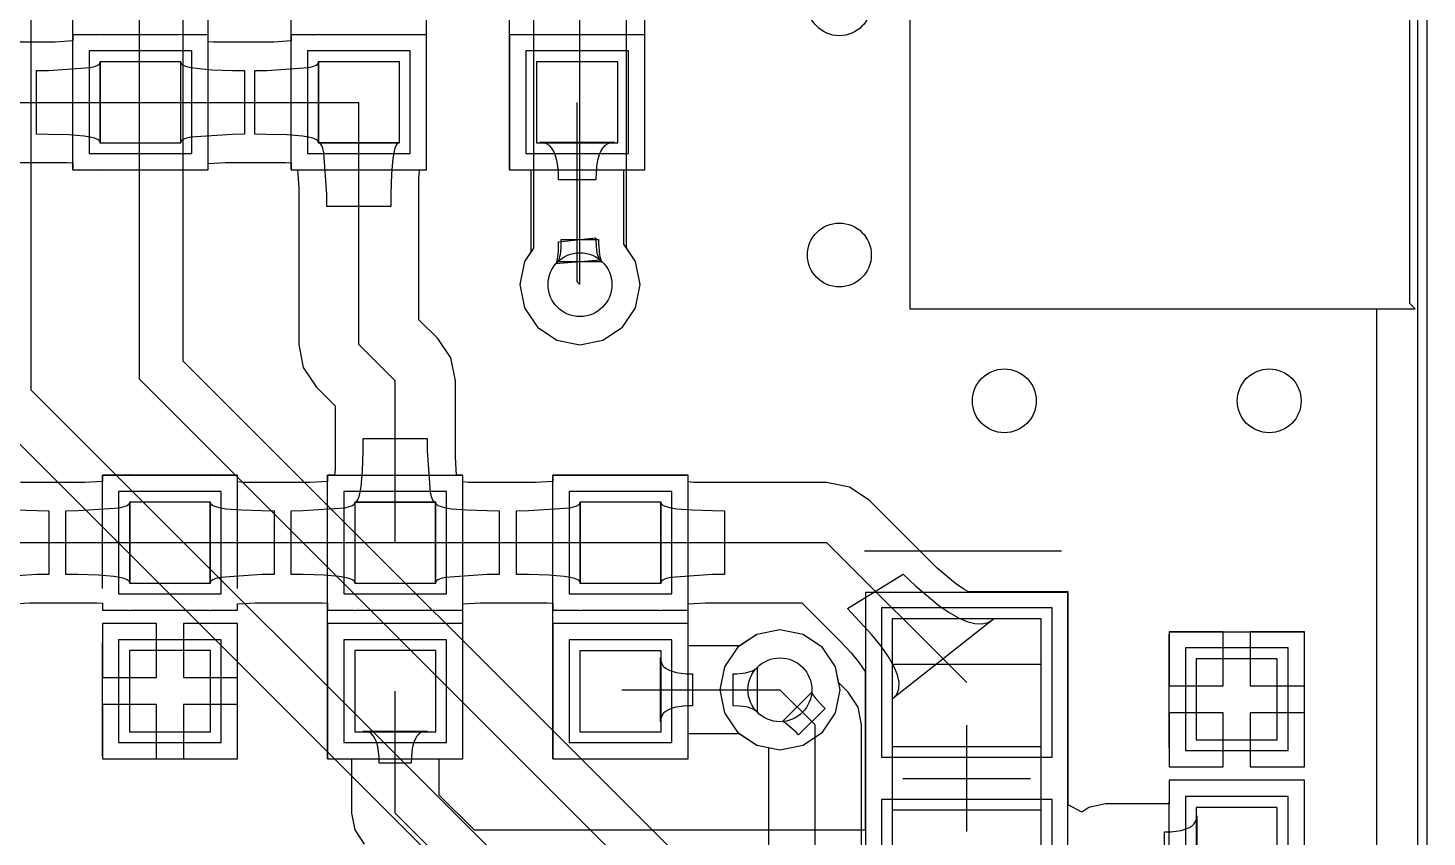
# Model space of a CAD drawing. Header units: millimetres. Extents: x 79 to 123, y 34 to 143.
# Drawn here: x 109.04 to 122.18, y 69.08 to 76.68 of the extents above; entities that cross this region are included whole.
import ezdxf

# ---------------------------------------------------------------- set-up
doc = ezdxf.new("R2010")
doc.units = ezdxf.units.MM
for name, color, linetype in [('BottomLayer', 5, 'Continuous'), ('BottomOverlay', 54, 'Continuous'), ('KeepOutLayer', 6, 'Continuous'), ('Mechanical13', 56, 'Continuous'), ('Mechanical15', 56, 'Continuous'), ('MultiLayer', 9, 'Continuous'), ('TopLayer', 1, 'Continuous'), ('TopOverlay', 2, 'Continuous'), ('TopPaste', 8, 'Continuous'), ('TopSolder', 216, 'Continuous')]:
    doc.layers.add(name, color=color, linetype=linetype)

# ---------------------------------------------------------------- blocks, each defined once
blk = doc.blocks.new('18650____________B_1')
at = {"layer": 'BottomOverlay'}
blk.add_line((-0.469, 2.01), (76.531, 2.01), dxfattribs=at)
blk = doc.blocks.new('C0603_5')
at = {"layer": 'TopLayer'}
for p, q in [((-0.356, 0.559), (-0.356, -0.203)), ((0.406, 0.559), (-0.356, 0.559)), ((0.406, -0.203), (0.406, 0.559)), ((1.041, 0.559), (1.041, -0.203)), ((1.803, 0.559), (1.041, 0.559)), ((1.803, -0.203), (1.803, 0.559)), ((-0.356, -0.203), (0.406, -0.203)), ((1.041, -0.203), (1.803, -0.203))]:
    blk.add_line(p, q, dxfattribs=at)
at = {"layer": 'TopOverlay'}
for p, q in [((0.457, 0.813), (-0.61, 0.813)), ((-0.61, -0.457), (-0.61, 0.813)), ((2.032, 0.813), (0.965, 0.813)), ((2.057, -0.457), (2.057, 0.813)), ((0.457, -0.457), (-0.61, -0.457)), ((2.032, -0.457), (0.965, -0.457))]:
    blk.add_line(p, q, dxfattribs=at)
at = {"layer": 'TopPaste'}
for p, q in [((-0.356, 0.559), (-0.356, -0.203)), ((0.406, 0.559), (-0.356, 0.559)), ((0.406, -0.203), (0.406, 0.559)), ((1.041, 0.559), (1.041, -0.203)), ((1.803, 0.559), (1.041, 0.559)), ((1.803, -0.203), (1.803, 0.559)), ((-0.356, -0.203), (0.406, -0.203)), ((1.041, -0.203), (1.803, -0.203))]:
    blk.add_line(p, q, dxfattribs=at)
at = {"layer": 'TopSolder'}
for p, q in [((-0.457, 0.66), (-0.457, -0.305)), ((0.508, 0.66), (-0.457, 0.66)), ((0.508, -0.305), (0.508, 0.66)), ((0.94, 0.66), (0.94, -0.305)), ((1.905, 0.66), (0.94, 0.66)), ((1.905, -0.305), (1.905, 0.66)), ((-0.457, -0.305), (0.508, -0.305)), ((0.94, -0.305), (1.905, -0.305))]:
    blk.add_line(p, q, dxfattribs=at)
blk = doc.blocks.new('C0603_11')
at = {"layer": 'TopLayer'}
for p, q in [((-0.356, 0.559), (-0.356, -0.203)), ((0.406, 0.559), (-0.356, 0.559)), ((0.406, -0.203), (0.406, 0.559)), ((1.041, 0.559), (1.041, -0.203)), ((1.803, 0.559), (1.041, 0.559)), ((1.803, -0.203), (1.803, 0.559)), ((-0.356, -0.203), (0.406, -0.203)), ((1.041, -0.203), (1.803, -0.203))]:
    blk.add_line(p, q, dxfattribs=at)
at = {"layer": 'TopOverlay'}
for p, q in [((-0.61, 0.813), (0.457, 0.813)), ((-0.61, 0.813), (-0.61, -0.457)), ((0.965, 0.813), (2.032, 0.813)), ((2.057, 0.813), (2.057, -0.457)), ((-0.61, -0.457), (0.457, -0.457)), ((0.965, -0.457), (2.032, -0.457))]:
    blk.add_line(p, q, dxfattribs=at)
at = {"layer": 'TopPaste'}
for p, q in [((-0.356, 0.559), (-0.356, -0.203)), ((0.406, 0.559), (-0.356, 0.559)), ((0.406, -0.203), (0.406, 0.559)), ((1.041, 0.559), (1.041, -0.203)), ((1.803, 0.559), (1.041, 0.559)), ((1.803, -0.203), (1.803, 0.559)), ((-0.356, -0.203), (0.406, -0.203)), ((1.041, -0.203), (1.803, -0.203))]:
    blk.add_line(p, q, dxfattribs=at)
at = {"layer": 'TopSolder'}
for p, q in [((-0.457, 0.66), (-0.457, -0.305)), ((0.508, 0.66), (-0.457, 0.66)), ((0.508, -0.305), (0.508, 0.66)), ((0.94, 0.66), (0.94, -0.305)), ((1.905, 0.66), (0.94, 0.66)), ((1.905, -0.305), (1.905, 0.66)), ((-0.457, -0.305), (0.508, -0.305)), ((0.94, -0.305), (1.905, -0.305))]:
    blk.add_line(p, q, dxfattribs=at)
blk = doc.blocks.new('1_4148_24')
at = {"layer": 'Mechanical13'}
for p, q in [((-0.257, 0.722), (-0.257, -0.678)), ((1.893, 0.722), (-0.257, 0.722)), ((1.893, 0.722), (1.893, -0.678)), ((-0.257, -0.678), (1.893, -0.678))]:
    blk.add_line(p, q, dxfattribs=at)
at = {"layer": 'Mechanical15'}
for p, q in [((-0.932, 0.972), (-0.932, -0.928)), ((-0.932, 0.972), (2.568, 0.972)), ((2.568, 0.972), (2.568, -0.928)), ((0.818, 0.522), (0.818, -0.478)), ((0.318, 0.022), (1.318, 0.022)), ((-0.932, -0.928), (2.568, -0.928))]:
    blk.add_line(p, q, dxfattribs=at)
at = {"layer": 'TopLayer'}
for p, q in [((0.518, 0.722), (-0.682, 0.722)), ((-0.682, 0.722), (-0.682, -0.678)), ((0.518, -0.678), (0.518, 0.722)), ((2.318, 0.722), (1.118, 0.722)), ((1.118, 0.722), (1.118, -0.678)), ((2.318, -0.678), (2.318, 0.722)), ((-0.682, -0.678), (0.518, -0.678)), ((1.118, -0.678), (2.318, -0.678))]:
    blk.add_line(p, q, dxfattribs=at)
at = {"layer": 'TopOverlay'}
for p, q in [((2.957, 0.983), (2.957, -0.867)), ((0.818, 0.622), (0.818, -0.578))]:
    blk.add_line(p, q, dxfattribs=at)
at = {"layer": 'TopPaste'}
for p, q in [((0.518, 0.722), (-0.682, 0.722)), ((-0.682, 0.722), (-0.682, -0.678)), ((0.518, -0.678), (0.518, 0.722)), ((2.318, 0.722), (1.118, 0.722)), ((1.118, 0.722), (1.118, -0.678)), ((2.318, -0.678), (2.318, 0.722)), ((-0.682, -0.678), (0.518, -0.678)), ((1.118, -0.678), (2.318, -0.678))]:
    blk.add_line(p, q, dxfattribs=at)
at = {"layer": 'TopSolder'}
for p, q in [((0.62, 0.824), (-0.784, 0.824)), ((-0.784, 0.824), (-0.784, -0.78)), ((0.62, -0.78), (0.62, 0.824)), ((2.42, 0.824), (1.016, 0.824)), ((1.016, 0.824), (1.016, -0.78)), ((2.42, -0.78), (2.42, 0.824)), ((-0.784, -0.78), (0.62, -0.78)), ((1.016, -0.78), (2.42, -0.78))]:
    blk.add_line(p, q, dxfattribs=at)
blk = doc.blocks.new('R0603_33')
at = {"layer": 'TopLayer'}
for p, q in [((-1.0795, 0.381), (-1.0795, -0.381)), ((-0.3175, 0.381), (-1.0795, 0.381)), ((-0.3175, -0.381), (-0.3175, 0.381)), ((0.3175, 0.381), (0.3175, -0.381)), ((1.0795, 0.381), (0.3175, 0.381)), ((1.0795, -0.381), (1.0795, 0.381)), ((-1.0795, -0.381), (-0.3175, -0.381)), ((0.3175, -0.381), (1.0795, -0.381))]:
    blk.add_line(p, q, dxfattribs=at)
at = {"layer": 'TopOverlay'}
for p, q in [((1.3335, 0.635), (-1.3335, 0.635)), ((-1.3335, -0.635), (-1.3335, 0.635)), ((1.3335, -0.635), (1.3335, 0.635)), ((1.3335, -0.635), (-1.3335, -0.635))]:
    blk.add_line(p, q, dxfattribs=at)
at = {"layer": 'TopPaste'}
for p, q in [((-1.0795, 0.381), (-1.0795, -0.381)), ((-0.3175, 0.381), (-1.0795, 0.381)), ((-0.3175, -0.381), (-0.3175, 0.381)), ((0.3175, 0.381), (0.3175, -0.381)), ((1.0795, 0.381), (0.3175, 0.381)), ((1.0795, -0.381), (1.0795, 0.381)), ((-1.0795, -0.381), (-0.3175, -0.381)), ((0.3175, -0.381), (1.0795, -0.381))]:
    blk.add_line(p, q, dxfattribs=at)
at = {"layer": 'TopSolder'}
for p, q in [((-1.1811, 0.4826), (-1.1811, -0.4826)), ((-0.2159, 0.4826), (-1.1811, 0.4826)), ((-0.2159, -0.4826), (-0.2159, 0.4826)), ((0.2159, 0.4826), (0.2159, -0.4826)), ((1.1811, 0.4826), (0.2159, 0.4826)), ((1.1811, -0.4826), (1.1811, 0.4826)), ((-1.1811, -0.4826), (-0.2159, -0.4826)), ((0.2159, -0.4826), (1.1811, -0.4826))]:
    blk.add_line(p, q, dxfattribs=at)
blk = doc.blocks.new('R0603_41')
at = {"layer": 'TopLayer'}
for p, q in [((-1.079, 0.381), (-1.079, -0.381)), ((-0.317, 0.381), (-1.079, 0.381)), ((-0.317, -0.381), (-0.317, 0.381)), ((0.318, 0.381), (0.318, -0.381)), ((1.08, 0.381), (0.318, 0.381)), ((1.08, -0.381), (1.08, 0.381)), ((-1.079, -0.381), (-0.317, -0.381)), ((0.318, -0.381), (1.08, -0.381))]:
    blk.add_line(p, q, dxfattribs=at)
at = {"layer": 'TopOverlay'}
for p, q in [((-1.333, 0.635), (1.334, 0.635)), ((-1.333, 0.635), (-1.333, -0.635)), ((1.334, 0.635), (1.334, -0.635)), ((-1.333, -0.635), (1.334, -0.635))]:
    blk.add_line(p, q, dxfattribs=at)
at = {"layer": 'TopPaste'}
for p, q in [((-1.079, 0.381), (-1.079, -0.381)), ((-0.317, 0.381), (-1.079, 0.381)), ((-0.317, -0.381), (-0.317, 0.381)), ((0.318, 0.381), (0.318, -0.381)), ((1.08, 0.381), (0.318, 0.381)), ((1.08, -0.381), (1.08, 0.381)), ((-1.079, -0.381), (-0.317, -0.381)), ((0.318, -0.381), (1.08, -0.381))]:
    blk.add_line(p, q, dxfattribs=at)
at = {"layer": 'TopSolder'}
for p, q in [((-1.181, 0.483), (-1.181, -0.483)), ((-0.216, 0.483), (-1.181, 0.483)), ((-0.216, -0.483), (-0.216, 0.483)), ((0.216, 0.483), (0.216, -0.483)), ((1.181, 0.483), (0.216, 0.483)), ((1.181, -0.483), (1.181, 0.483)), ((-1.181, -0.483), (-0.216, -0.483)), ((0.216, -0.483), (1.181, -0.483))]:
    blk.add_line(p, q, dxfattribs=at)
blk = doc.blocks.new('R0603_42')
at = {"layer": 'TopLayer'}
for p, q in [((-1.079, 0.381), (-1.079, -0.381)), ((-0.317, 0.381), (-1.079, 0.381)), ((-0.317, -0.381), (-0.317, 0.381)), ((0.317, 0.381), (0.317, -0.381)), ((1.079, 0.381), (0.317, 0.381)), ((1.079, -0.381), (1.079, 0.381)), ((-1.079, -0.381), (-0.317, -0.381)), ((0.317, -0.381), (1.079, -0.381))]:
    blk.add_line(p, q, dxfattribs=at)
at = {"layer": 'TopOverlay'}
for p, q in [((-1.333, 0.635), (1.333, 0.635)), ((-1.333, 0.635), (-1.333, -0.635)), ((1.333, 0.635), (1.333, -0.635)), ((-1.333, -0.635), (1.333, -0.635))]:
    blk.add_line(p, q, dxfattribs=at)
at = {"layer": 'TopPaste'}
for p, q in [((-1.079, 0.381), (-1.079, -0.381)), ((-0.317, 0.381), (-1.079, 0.381)), ((-0.317, -0.381), (-0.317, 0.381)), ((0.317, 0.381), (0.317, -0.381)), ((1.079, 0.381), (0.317, 0.381)), ((1.079, -0.381), (1.079, 0.381)), ((-1.079, -0.381), (-0.317, -0.381)), ((0.317, -0.381), (1.079, -0.381))]:
    blk.add_line(p, q, dxfattribs=at)
at = {"layer": 'TopSolder'}
for p, q in [((-1.181, 0.483), (-1.181, -0.483)), ((-0.216, 0.483), (-1.181, 0.483)), ((-0.216, -0.483), (-0.216, 0.483)), ((0.216, 0.483), (0.216, -0.483)), ((1.181, 0.483), (0.216, 0.483)), ((1.181, -0.483), (1.181, 0.483)), ((-1.181, -0.483), (-0.216, -0.483)), ((0.216, -0.483), (1.181, -0.483))]:
    blk.add_line(p, q, dxfattribs=at)
blk = doc.blocks.new('R0603_43')
at = {"layer": 'TopLayer'}
for p, q in [((-1.079, 0.381), (-1.079, -0.381)), ((-0.317, 0.381), (-1.079, 0.381)), ((-0.317, -0.381), (-0.317, 0.381)), ((0.317, 0.381), (0.317, -0.381)), ((1.079, 0.381), (0.317, 0.381)), ((1.079, -0.381), (1.079, 0.381)), ((-1.079, -0.381), (-0.317, -0.381)), ((0.317, -0.381), (1.079, -0.381))]:
    blk.add_line(p, q, dxfattribs=at)
at = {"layer": 'TopOverlay'}
for p, q in [((1.333, 0.635), (-1.333, 0.635)), ((-1.333, -0.635), (-1.333, 0.635)), ((1.333, -0.635), (1.333, 0.635)), ((1.333, -0.635), (-1.333, -0.635))]:
    blk.add_line(p, q, dxfattribs=at)
at = {"layer": 'TopPaste'}
for p, q in [((-1.079, 0.381), (-1.079, -0.381)), ((-0.317, 0.381), (-1.079, 0.381)), ((-0.317, -0.381), (-0.317, 0.381)), ((0.317, 0.381), (0.317, -0.381)), ((1.079, 0.381), (0.317, 0.381)), ((1.079, -0.381), (1.079, 0.381)), ((-1.079, -0.381), (-0.317, -0.381)), ((0.317, -0.381), (1.079, -0.381))]:
    blk.add_line(p, q, dxfattribs=at)
at = {"layer": 'TopSolder'}
for p, q in [((-1.181, 0.483), (-1.181, -0.483)), ((-0.216, 0.483), (-1.181, 0.483)), ((-0.216, -0.483), (-0.216, 0.483)), ((0.216, 0.483), (0.216, -0.483)), ((1.181, 0.483), (0.216, 0.483)), ((1.181, -0.483), (1.181, 0.483)), ((-1.181, -0.483), (-0.216, -0.483)), ((0.216, -0.483), (1.181, -0.483))]:
    blk.add_line(p, q, dxfattribs=at)
blk = doc.blocks.new('R0603_45')
at = {"layer": 'TopLayer'}
for p, q in [((-1.079, 0.381), (-1.079, -0.381)), ((-0.317, 0.381), (-1.079, 0.381)), ((-0.317, -0.381), (-0.317, 0.381)), ((0.318, 0.381), (0.318, -0.381)), ((1.08, 0.381), (0.318, 0.381)), ((1.08, -0.381), (1.08, 0.381)), ((-1.079, -0.381), (-0.317, -0.381)), ((0.318, -0.381), (1.08, -0.381))]:
    blk.add_line(p, q, dxfattribs=at)
at = {"layer": 'TopOverlay'}
for p, q in [((-1.333, 0.635), (1.334, 0.635)), ((-1.333, 0.635), (-1.333, -0.635)), ((1.334, 0.635), (1.334, -0.635)), ((-1.333, -0.635), (1.334, -0.635))]:
    blk.add_line(p, q, dxfattribs=at)
at = {"layer": 'TopPaste'}
for p, q in [((-1.079, 0.381), (-1.079, -0.381)), ((-0.317, 0.381), (-1.079, 0.381)), ((-0.317, -0.381), (-0.317, 0.381)), ((0.318, 0.381), (0.318, -0.381)), ((1.08, 0.381), (0.318, 0.381)), ((1.08, -0.381), (1.08, 0.381)), ((-1.079, -0.381), (-0.317, -0.381)), ((0.318, -0.381), (1.08, -0.381))]:
    blk.add_line(p, q, dxfattribs=at)
at = {"layer": 'TopSolder'}
for p, q in [((-1.181, 0.483), (-1.181, -0.483)), ((-0.216, 0.483), (-1.181, 0.483)), ((-0.216, -0.483), (-0.216, 0.483)), ((0.216, 0.483), (0.216, -0.483)), ((1.181, 0.483), (0.216, 0.483)), ((1.181, -0.483), (1.181, 0.483)), ((-1.181, -0.483), (-0.216, -0.483)), ((0.216, -0.483), (1.181, -0.483))]:
    blk.add_line(p, q, dxfattribs=at)

msp = doc.modelspace()

# ---------------------------------------------------------------- linework, layer by layer
at = {"layer": 'BottomLayer'}
for p, q in [((117.323, 108.56), (117.323, 74.041)), ((117.323, 108.56), (117.323, 74.041)), ((122.022, 74.092), (122.022, 108.56)), ((114.224, 74.27), (114.224, 84.988)), ((114.661, 74.631), (114.661, 84.988)), ((113.786, 84.807), (113.786, 74.613)), ((109.068, 73.279), (109.068, 79.629)), ((110.084, 73.381), (110.084, 79.375)), ((110.496, 73.551), (110.496, 78.989)), ((114.047, 74.629), (114.049, 74.693)), ((114.049, 74.693), (114.399, 74.693)), ((114.399, 74.693), (114.399, 74.66)), ((113.786, 74.612), (113.702, 74.486)), ((113.786, 74.613), (113.786, 74.612)), ((114.036, 74.534), (114.04, 74.553)), ((114.04, 74.553), (114.043, 74.576)), ((114.043, 74.576), (114.047, 74.629)), ((114.399, 74.66), (114.408, 74.553)), ((114.408, 74.553), (114.411, 74.534)), ((114.663, 74.61), (114.661, 74.631)), ((114.746, 74.486), (114.663, 74.61)), ((113.702, 74.486), (113.659, 74.27)), ((114.014, 74.484), (114.02, 74.492)), ((114.434, 74.484), (114.014, 74.484)), ((114.02, 74.492), (114.026, 74.503)), ((114.026, 74.503), (114.032, 74.517)), ((114.032, 74.517), (114.036, 74.534)), ((114.411, 74.534), (114.416, 74.517)), ((114.416, 74.517), (114.421, 74.503)), ((114.421, 74.503), (114.427, 74.492)), ((114.427, 74.492), (114.434, 74.484)), ((114.789, 74.27), (114.746, 74.486)), ((113.659, 74.27), (113.702, 74.053)), ((114.746, 74.053), (114.789, 74.27)), ((113.702, 74.053), (113.824, 73.87)), ((114.623, 73.87), (114.746, 74.053)), ((117.323, 74.041), (122.072, 74.041)), ((117.323, 74.041), (121.709, 74.041)), ((121.709, 74.041), (121.709, 36.87)), ((122.072, 74.041), (122.022, 74.092)), ((113.824, 73.87), (114.008, 73.748)), ((114.44, 73.748), (114.623, 73.87)), ((114.008, 73.748), (114.224, 73.705)), ((114.224, 73.705), (114.44, 73.748)), ((115.81, 68.236), (110.496, 73.551)), ((110.084, 73.381), (115.519, 67.945)), ((109.068, 73.279), (114.732, 67.615)), ((108.758, 72.97), (114.294, 67.434)), ((116.103, 71.024), (115.887, 70.981)), ((116.32, 70.981), (116.103, 71.024)), ((115.887, 70.981), (115.704, 70.859)), ((116.503, 70.859), (116.32, 70.981)), ((115.704, 70.859), (115.582, 70.676)), ((116.625, 70.676), (116.503, 70.859)), ((115.582, 70.676), (115.539, 70.46)), ((116.655, 70.527), (116.625, 70.676)), ((116.743, 70.439), (116.655, 70.527)), ((115.539, 70.46), (115.582, 70.243)), ((116.103, 70.46), (116.434, 70.129)), ((116.127, 70.161), (116.402, 70.436)), ((116.402, 70.436), (116.403, 70.43)), ((116.403, 70.43), (116.407, 70.422)), ((116.407, 70.422), (116.413, 70.411)), ((116.413, 70.411), (116.421, 70.399)), ((116.421, 70.399), (116.433, 70.385)), ((116.433, 70.385), (116.481, 70.33)), ((116.838, 70.297), (116.743, 70.439)), ((115.582, 70.243), (115.704, 70.06)), ((116.527, 70.284), (116.279, 70.036)), ((116.481, 70.33), (116.527, 70.284)), ((116.871, 70.129), (116.838, 70.297)), ((116.133, 70.16), (116.127, 70.161)), ((116.141, 70.156), (116.133, 70.16)), ((116.152, 70.15), (116.141, 70.156)), ((116.255, 70.06), (116.152, 70.15)), ((116.434, 62.509), (116.434, 70.129)), ((116.871, 62.509), (116.871, 70.129)), ((115.704, 70.06), (115.887, 69.938)), ((116.279, 70.036), (116.255, 70.06)), ((115.887, 69.938), (115.996, 69.916)), ((115.996, 69.916), (115.996, 68.187))]:
    msp.add_line(p, q, dxfattribs=at)
for centre in [(116.662, 76.911), (116.662, 74.549), (114.224, 74.27), (118.212, 73.177), (120.701, 73.177), (116.103, 70.46)]:
    msp.add_circle(centre, 0.3, dxfattribs=at)
at = {"layer": 'KeepOutLayer'}
msp.add_line((122.098, 35.74), (122.098, 143.231), dxfattribs=at)
at = {"layer": 'MultiLayer'}
for centre in [(116.662, 76.911), (116.662, 74.549), (114.224, 74.27), (118.212, 73.177), (120.701, 73.177), (116.103, 70.46)]:
    msp.add_circle(centre, 0.3, dxfattribs=at)
at = {"layer": 'TopLayer'}
for p, q in [((117.323, 108.56), (117.323, 74.041)), ((117.323, 108.56), (117.323, 74.041)), ((122.022, 74.092), (122.022, 108.56)), ((109.294, 76.549), (108.753, 76.549)), ((109.459, 76.561), (109.294, 76.549)), ((109.705, 76.619), (109.459, 76.619)), ((109.459, 76.619), (109.459, 76.561)), ((109.714, 76.621), (109.705, 76.619)), ((109.715, 76.621), (109.714, 76.621)), ((109.716, 76.621), (109.715, 76.621)), ((109.726, 76.619), (109.716, 76.621)), ((110.462, 76.619), (109.726, 76.619)), ((110.472, 76.621), (110.462, 76.619)), ((110.473, 76.621), (110.472, 76.621)), ((110.474, 76.621), (110.473, 76.621)), ((110.483, 76.619), (110.474, 76.621)), ((110.729, 76.619), (110.483, 76.619)), ((110.729, 76.554), (110.729, 76.619)), ((110.781, 76.55), (110.729, 76.554)), ((110.805, 76.549), (110.781, 76.55)), ((111.346, 76.549), (110.805, 76.549)), ((111.511, 76.561), (111.346, 76.549)), ((111.757, 76.619), (111.511, 76.619)), ((111.511, 76.619), (111.511, 76.561)), ((111.766, 76.621), (111.757, 76.619)), ((111.767, 76.621), (111.766, 76.621)), ((111.768, 76.621), (111.767, 76.621)), ((111.778, 76.619), (111.768, 76.621)), ((112.781, 76.619), (111.778, 76.619)), ((112.781, 75.616), (112.781, 76.619)), ((114.833, 76.619), (113.563, 76.619)), ((113.563, 76.619), (113.563, 75.349)), ((114.833, 75.349), (114.833, 76.619)), ((109.116, 76.284), (109.23, 76.285)), ((109.116, 75.684), (109.116, 76.284)), ((109.23, 76.285), (109.62, 76.312)), ((109.62, 76.312), (109.662, 76.322)), ((109.662, 76.322), (109.692, 76.334)), ((109.692, 76.334), (109.71, 76.347)), ((109.71, 76.347), (109.716, 76.362)), ((109.716, 76.362), (109.716, 75.606)), ((110.472, 75.606), (110.472, 76.362)), ((110.472, 76.362), (110.478, 76.347)), ((110.478, 76.347), (110.496, 76.334)), ((110.496, 76.334), (110.526, 76.322)), ((110.526, 76.322), (110.568, 76.312)), ((110.568, 76.312), (110.622, 76.304)), ((110.622, 76.304), (110.766, 76.291)), ((110.766, 76.291), (110.958, 76.285)), ((110.958, 76.285), (111.072, 76.284)), ((111.072, 76.284), (111.072, 75.684)), ((111.168, 76.284), (111.282, 76.285)), ((111.168, 75.684), (111.168, 76.284)), ((111.282, 76.285), (111.672, 76.312)), ((111.672, 76.312), (111.714, 76.322)), ((111.714, 76.322), (111.744, 76.334)), ((111.744, 76.334), (111.762, 76.347)), ((111.762, 76.347), (111.768, 76.362)), ((111.768, 76.362), (111.768, 75.606)), ((108.041, 75.984), (112.146, 75.984)), ((112.146, 73.706), (112.146, 75.984)), ((114.198, 74.295), (114.198, 75.984)), ((109.23, 75.683), (109.116, 75.684)), ((109.422, 75.677), (109.23, 75.683)), ((109.566, 75.665), (109.422, 75.677)), ((109.62, 75.656), (109.566, 75.665)), ((109.662, 75.646), (109.62, 75.656)), ((109.692, 75.634), (109.662, 75.646)), ((109.71, 75.621), (109.692, 75.634)), ((109.716, 75.606), (109.71, 75.621)), ((110.478, 75.621), (110.472, 75.606)), ((110.496, 75.634), (110.478, 75.621)), ((110.526, 75.646), (110.496, 75.634)), ((110.568, 75.656), (110.526, 75.646)), ((110.958, 75.683), (110.568, 75.656)), ((111.072, 75.684), (110.958, 75.683)), ((111.282, 75.683), (111.168, 75.684)), ((111.474, 75.677), (111.282, 75.683)), ((111.618, 75.665), (111.474, 75.677)), ((111.672, 75.656), (111.618, 75.665)), ((111.714, 75.646), (111.672, 75.656)), ((111.744, 75.634), (111.714, 75.646)), ((111.762, 75.621), (111.744, 75.634)), ((111.768, 75.606), (111.762, 75.621)), ((111.783, 75.6), (111.768, 75.606)), ((111.768, 75.606), (112.524, 75.606)), ((111.796, 75.582), (111.783, 75.6)), ((112.509, 75.6), (112.496, 75.582)), ((112.524, 75.606), (112.509, 75.6)), ((112.783, 75.606), (112.781, 75.616)), ((112.781, 75.595), (112.783, 75.604)), ((112.781, 75.349), (112.781, 75.595)), ((112.783, 75.605), (112.783, 75.606)), ((112.783, 75.604), (112.783, 75.605)), ((113.882, 75.606), (113.848, 75.609)), ((113.848, 75.609), (114.548, 75.609)), ((113.911, 75.595), (113.882, 75.606)), ((113.938, 75.577), (113.911, 75.595)), ((114.485, 75.595), (114.459, 75.577)), ((114.515, 75.606), (114.485, 75.595)), ((114.548, 75.609), (114.515, 75.606)), ((111.808, 75.552), (111.796, 75.582)), ((111.818, 75.51), (111.808, 75.552)), ((111.845, 75.12), (111.818, 75.51)), ((112.474, 75.51), (112.466, 75.456)), ((112.484, 75.552), (112.474, 75.51)), ((112.496, 75.582), (112.484, 75.552)), ((113.96, 75.553), (113.938, 75.577)), ((113.98, 75.521), (113.96, 75.553)), ((113.995, 75.482), (113.98, 75.521)), ((114.008, 75.436), (113.995, 75.482)), ((114.401, 75.482), (114.389, 75.436)), ((114.417, 75.521), (114.401, 75.482)), ((114.436, 75.553), (114.417, 75.521)), ((114.459, 75.577), (114.436, 75.553)), ((108.842, 75.419), (109.383, 75.419)), ((109.383, 75.419), (109.406, 75.418)), ((109.406, 75.418), (109.459, 75.414)), ((109.459, 75.414), (109.459, 75.349)), ((109.459, 75.349), (109.705, 75.349)), ((109.705, 75.349), (109.714, 75.347)), ((109.714, 75.347), (109.715, 75.347)), ((109.715, 75.347), (109.716, 75.347)), ((109.716, 75.347), (109.726, 75.349)), ((109.726, 75.349), (110.462, 75.349)), ((110.462, 75.349), (110.472, 75.347)), ((110.472, 75.347), (110.473, 75.347)), ((110.473, 75.347), (110.474, 75.347)), ((110.474, 75.347), (110.483, 75.349)), ((110.483, 75.349), (110.729, 75.349)), ((110.729, 75.408), (110.894, 75.419)), ((110.729, 75.349), (110.729, 75.408)), ((110.894, 75.419), (111.435, 75.419)), ((111.435, 75.419), (111.459, 75.418)), ((111.459, 75.418), (111.511, 75.414)), ((111.511, 75.414), (111.511, 75.349)), ((111.511, 75.349), (111.57, 75.349)), ((111.57, 75.349), (111.581, 75.184)), ((112.466, 75.456), (112.453, 75.312)), ((112.712, 75.297), (112.716, 75.349)), ((112.716, 75.349), (112.781, 75.349)), ((113.563, 75.349), (113.759, 75.349)), ((113.759, 75.349), (113.761, 75.331)), ((113.761, 75.331), (113.761, 74.581)), ((114.016, 75.383), (114.008, 75.436)), ((114.022, 75.323), (114.016, 75.383)), ((114.38, 75.383), (114.375, 75.323)), ((114.389, 75.436), (114.38, 75.383)), ((114.636, 75.331), (114.637, 75.349)), ((114.636, 74.65), (114.636, 75.331)), ((114.637, 75.349), (114.833, 75.349)), ((112.453, 75.312), (112.447, 75.12)), ((112.711, 75.273), (112.712, 75.297)), ((112.711, 73.94), (112.711, 75.273)), ((114.023, 75.256), (114.022, 75.323)), ((114.373, 75.256), (114.023, 75.256)), ((114.375, 75.323), (114.373, 75.256)), ((111.581, 75.184), (111.581, 73.706)), ((111.846, 75.006), (111.845, 75.12)), ((112.447, 75.12), (112.446, 75.006)), ((112.446, 75.006), (111.846, 75.006)), ((114.023, 74.673), (114.373, 74.71)), ((114.373, 74.71), (114.374, 74.676)), ((114.374, 74.676), (114.38, 74.592)), ((113.76, 74.573), (113.702, 74.486)), ((113.761, 74.581), (113.76, 74.573)), ((114.017, 74.533), (114.021, 74.58)), ((114.021, 74.58), (114.023, 74.639)), ((114.023, 74.639), (114.023, 74.673)), ((114.38, 74.592), (114.384, 74.57)), ((114.384, 74.57), (114.388, 74.551)), ((114.388, 74.551), (114.394, 74.534)), ((114.746, 74.486), (114.636, 74.65)), ((113.702, 74.486), (113.659, 74.27)), ((114.415, 74.501), (113.996, 74.465)), ((113.996, 74.465), (114.002, 74.473)), ((114.002, 74.473), (114.006, 74.484)), ((114.006, 74.484), (114.01, 74.497)), ((114.01, 74.497), (114.014, 74.514)), ((114.014, 74.514), (114.017, 74.533)), ((114.394, 74.534), (114.4, 74.52)), ((114.4, 74.52), (114.407, 74.509)), ((114.407, 74.509), (114.415, 74.501)), ((114.789, 74.27), (114.746, 74.486)), ((114.198, 74.295), (114.224, 74.27)), ((113.659, 74.27), (113.702, 74.053)), ((114.746, 74.053), (114.789, 74.27)), ((113.702, 74.053), (113.824, 73.87)), ((114.623, 73.87), (114.746, 74.053)), ((117.323, 74.041), (122.072, 74.041)), ((117.323, 74.041), (121.709, 74.041)), ((121.709, 74.041), (121.709, 36.87)), ((122.072, 74.041), (122.022, 74.092)), ((112.888, 73.763), (112.711, 73.94)), ((113.01, 73.58), (112.888, 73.763)), ((112.888, 73.763), (112.888, 73.763)), ((113.824, 73.87), (114.008, 73.748)), ((114.44, 73.748), (114.623, 73.87)), ((111.581, 73.706), (111.581, 73.706)), ((111.581, 73.706), (111.624, 73.49)), ((112.146, 73.706), (112.488, 73.364)), ((114.008, 73.748), (114.224, 73.705)), ((114.224, 73.705), (114.44, 73.748)), ((113.053, 73.364), (113.01, 73.58)), ((111.624, 73.49), (111.747, 73.306)), ((112.488, 71.844), (112.488, 73.364)), ((113.053, 72.644), (113.053, 73.364)), ((113.053, 73.364), (113.053, 73.364)), ((111.747, 73.306), (111.923, 73.13)), ((111.923, 73.13), (111.923, 72.555)), ((112.181, 72.516), (112.187, 72.708)), ((112.187, 72.708), (112.188, 72.822)), ((112.188, 72.822), (112.788, 72.822)), ((112.788, 72.822), (112.789, 72.708)), ((112.789, 72.708), (112.816, 72.318)), ((113.065, 72.479), (113.053, 72.644)), ((109.982, 72.479), (109.736, 72.479)), ((109.736, 72.479), (109.736, 72.42)), ((109.991, 72.481), (109.982, 72.479)), ((109.993, 72.481), (109.991, 72.481)), ((109.994, 72.481), (109.993, 72.481)), ((110.003, 72.479), (109.994, 72.481)), ((110.74, 72.479), (110.003, 72.479)), ((110.749, 72.481), (110.74, 72.479)), ((110.75, 72.481), (110.749, 72.481)), ((110.751, 72.481), (110.75, 72.481)), ((110.761, 72.479), (110.751, 72.481)), ((111.006, 72.479), (110.761, 72.479)), ((111.006, 72.414), (111.006, 72.479)), ((111.918, 72.479), (111.853, 72.479)), ((111.853, 72.479), (111.853, 72.42)), ((111.923, 72.531), (111.918, 72.479)), ((111.923, 72.555), (111.923, 72.531)), ((112.169, 72.372), (112.181, 72.516)), ((113.123, 72.479), (113.065, 72.479)), ((113.123, 72.414), (113.123, 72.479)), ((114.216, 72.479), (113.97, 72.479)), ((113.97, 72.479), (113.97, 72.42)), ((114.225, 72.481), (114.216, 72.479)), ((114.226, 72.481), (114.225, 72.481)), ((114.227, 72.481), (114.226, 72.481)), ((114.237, 72.479), (114.227, 72.481)), ((114.973, 72.479), (114.237, 72.479)), ((114.983, 72.481), (114.973, 72.479)), ((114.984, 72.481), (114.983, 72.481)), ((114.985, 72.481), (114.984, 72.481)), ((114.994, 72.479), (114.985, 72.481)), ((115.24, 72.479), (114.994, 72.479)), ((115.24, 72.414), (115.24, 72.479)), ((109.571, 72.409), (108.966, 72.409)), ((109.736, 72.42), (109.571, 72.409)), ((111.059, 72.41), (111.006, 72.414)), ((111.083, 72.409), (111.059, 72.41)), ((111.688, 72.409), (111.083, 72.409)), ((111.853, 72.42), (111.688, 72.409)), ((112.15, 72.276), (112.16, 72.318)), ((112.16, 72.318), (112.169, 72.372)), ((112.816, 72.318), (112.826, 72.276)), ((113.176, 72.41), (113.123, 72.414)), ((113.199, 72.409), (113.176, 72.41)), ((113.805, 72.409), (113.199, 72.409)), ((113.97, 72.42), (113.805, 72.409)), ((115.292, 72.41), (115.24, 72.414)), ((115.316, 72.409), (115.292, 72.41)), ((116.542, 72.409), (115.316, 72.409)), ((116.758, 72.366), (116.542, 72.409)), ((116.542, 72.409), (116.542, 72.409)), ((116.942, 72.243), (116.758, 72.366)), ((109.898, 72.172), (109.94, 72.182)), ((109.94, 72.182), (109.97, 72.194)), ((109.97, 72.194), (109.988, 72.207)), ((109.988, 72.207), (109.994, 72.222)), ((109.994, 72.222), (109.994, 71.466)), ((110.749, 71.466), (110.749, 72.222)), ((110.749, 72.222), (110.755, 72.207)), ((110.755, 72.207), (110.773, 72.194)), ((110.773, 72.194), (110.803, 72.182)), ((110.803, 72.182), (110.845, 72.172)), ((112.014, 72.172), (112.056, 72.182)), ((112.056, 72.182), (112.086, 72.194)), ((112.086, 72.194), (112.104, 72.207)), ((112.104, 72.207), (112.11, 72.222)), ((112.11, 72.222), (112.125, 72.228)), ((112.866, 72.222), (112.11, 72.222)), ((112.11, 72.222), (112.11, 71.466)), ((112.125, 72.228), (112.138, 72.246)), ((112.138, 72.246), (112.15, 72.276)), ((112.826, 72.276), (112.838, 72.246)), ((112.838, 72.246), (112.851, 72.228)), ((112.851, 72.228), (112.866, 72.222)), ((112.866, 71.466), (112.866, 72.222)), ((112.866, 72.222), (112.872, 72.207)), ((112.872, 72.207), (112.89, 72.194)), ((112.89, 72.194), (112.92, 72.182)), ((112.92, 72.182), (112.962, 72.172)), ((114.131, 72.172), (114.173, 72.182)), ((114.173, 72.182), (114.203, 72.194)), ((114.203, 72.194), (114.221, 72.207)), ((114.221, 72.207), (114.227, 72.222)), ((114.227, 72.222), (114.227, 71.466)), ((114.983, 71.466), (114.983, 72.222)), ((114.983, 72.222), (114.989, 72.207)), ((114.989, 72.207), (115.007, 72.194)), ((115.007, 72.194), (115.037, 72.182)), ((115.037, 72.182), (115.079, 72.172)), ((117.582, 71.603), (116.942, 72.243)), ((108.927, 72.151), (109.119, 72.145)), ((109.119, 72.145), (109.233, 72.144)), ((109.233, 72.144), (109.233, 71.544)), ((109.394, 72.144), (109.508, 72.145)), ((109.394, 71.544), (109.394, 72.144)), ((109.508, 72.145), (109.898, 72.172)), ((110.845, 72.172), (110.899, 72.163)), ((110.899, 72.163), (111.043, 72.151)), ((111.043, 72.151), (111.235, 72.145)), ((111.235, 72.145), (111.349, 72.144)), ((111.349, 72.144), (111.349, 71.544)), ((111.51, 72.144), (111.624, 72.145)), ((111.51, 71.544), (111.51, 72.144)), ((111.624, 72.145), (112.014, 72.172)), ((112.962, 72.172), (113.016, 72.163)), ((113.016, 72.163), (113.16, 72.151)), ((113.16, 72.151), (113.352, 72.145)), ((113.352, 72.145), (113.466, 72.144)), ((113.466, 72.144), (113.466, 71.544)), ((113.627, 72.144), (113.741, 72.145)), ((113.627, 71.544), (113.627, 72.144)), ((113.741, 72.145), (114.131, 72.172)), ((115.079, 72.172), (115.133, 72.163)), ((115.133, 72.163), (115.277, 72.151)), ((115.277, 72.151), (115.469, 72.145)), ((115.469, 72.145), (115.583, 72.144)), ((115.583, 72.144), (115.583, 71.544)), ((108.255, 71.844), (114.605, 71.844)), ((114.605, 71.844), (116.542, 71.844)), ((116.542, 71.844), (117.859, 70.527)), ((109.119, 71.543), (108.729, 71.516)), ((109.233, 71.544), (109.119, 71.543)), ((109.508, 71.543), (109.394, 71.544)), ((109.7, 71.537), (109.508, 71.543)), ((109.844, 71.524), (109.7, 71.537)), ((109.898, 71.516), (109.844, 71.524)), ((111.235, 71.543), (110.845, 71.516)), ((111.349, 71.544), (111.235, 71.543)), ((111.624, 71.543), (111.51, 71.544)), ((111.816, 71.537), (111.624, 71.543)), ((111.96, 71.524), (111.816, 71.537)), ((112.014, 71.516), (111.96, 71.524)), ((113.352, 71.543), (112.962, 71.516)), ((113.466, 71.544), (113.352, 71.543)), ((113.741, 71.543), (113.627, 71.544)), ((113.933, 71.537), (113.741, 71.543)), ((114.077, 71.524), (113.933, 71.537)), ((114.131, 71.516), (114.077, 71.524)), ((115.469, 71.543), (115.079, 71.516)), ((115.583, 71.544), (115.469, 71.543)), ((116.738, 71.224), (117.262, 71.548)), ((117.262, 71.548), (117.381, 71.434)), ((117.753, 71.459), (117.582, 71.603)), ((109.94, 71.506), (109.898, 71.516)), ((109.97, 71.494), (109.94, 71.506)), ((109.988, 71.481), (109.97, 71.494)), ((109.994, 71.466), (109.988, 71.481)), ((110.755, 71.481), (110.749, 71.466)), ((110.773, 71.494), (110.755, 71.481)), ((110.803, 71.506), (110.773, 71.494)), ((110.845, 71.516), (110.803, 71.506)), ((112.056, 71.506), (112.014, 71.516)), ((112.086, 71.494), (112.056, 71.506)), ((112.104, 71.481), (112.086, 71.494)), ((112.11, 71.466), (112.104, 71.481)), ((112.872, 71.481), (112.866, 71.466)), ((112.89, 71.494), (112.872, 71.481)), ((112.92, 71.506), (112.89, 71.494)), ((112.962, 71.516), (112.92, 71.506)), ((114.173, 71.506), (114.131, 71.516)), ((114.203, 71.494), (114.173, 71.506)), ((114.221, 71.481), (114.203, 71.494)), ((114.227, 71.466), (114.221, 71.481)), ((114.989, 71.481), (114.983, 71.466)), ((115.007, 71.494), (114.989, 71.481)), ((115.037, 71.506), (115.007, 71.494)), ((115.079, 71.516), (115.037, 71.506)), ((117.381, 71.434), (117.596, 71.253)), ((117.83, 71.406), (117.753, 71.459)), ((117.874, 71.381), (117.83, 71.406)), ((108.89, 71.267), (109.055, 71.279)), ((109.055, 71.279), (109.66, 71.279)), ((109.66, 71.279), (109.684, 71.278)), ((109.684, 71.278), (109.736, 71.274)), ((109.736, 71.274), (109.736, 71.209)), ((111.006, 71.267), (111.172, 71.279)), ((111.006, 71.209), (111.006, 71.267)), ((111.172, 71.279), (111.777, 71.279)), ((111.777, 71.279), (111.801, 71.278)), ((111.801, 71.278), (111.853, 71.274)), ((111.853, 71.274), (111.853, 71.209)), ((113.123, 71.267), (113.288, 71.279)), ((113.123, 71.209), (113.123, 71.267)), ((113.288, 71.279), (113.894, 71.279)), ((113.894, 71.279), (113.917, 71.278)), ((113.917, 71.278), (113.97, 71.274)), ((113.97, 71.274), (113.97, 71.209)), ((115.24, 71.267), (115.405, 71.279)), ((115.24, 71.209), (115.24, 71.267)), ((115.405, 71.279), (116.308, 71.279)), ((116.308, 71.279), (116.664, 70.923)), ((118.139, 71.381), (117.874, 71.381)), ((118.141, 71.381), (118.139, 71.381)), ((118.142, 71.381), (118.141, 71.381)), ((118.813, 71.381), (118.142, 71.381)), ((118.813, 69.708), (118.813, 71.381)), ((109.736, 71.209), (109.982, 71.209)), ((109.982, 71.209), (109.991, 71.207)), ((109.991, 71.207), (109.993, 71.207)), ((109.993, 71.207), (109.994, 71.207)), ((109.994, 71.207), (110.003, 71.209)), ((110.003, 71.209), (110.74, 71.209)), ((110.74, 71.209), (110.749, 71.207)), ((110.749, 71.207), (110.75, 71.207)), ((110.75, 71.207), (110.751, 71.207)), ((110.751, 71.207), (110.761, 71.209)), ((110.761, 71.209), (111.006, 71.209)), ((111.853, 71.209), (112.099, 71.209)), ((112.099, 71.209), (112.108, 71.207)), ((112.108, 71.207), (112.109, 71.207)), ((112.109, 71.207), (112.11, 71.207)), ((112.11, 71.207), (112.12, 71.209)), ((112.12, 71.209), (112.856, 71.209)), ((112.856, 71.209), (112.866, 71.207)), ((112.866, 71.207), (112.867, 71.207)), ((112.867, 71.207), (112.868, 71.207)), ((112.868, 71.207), (112.877, 71.209)), ((112.877, 71.209), (113.123, 71.209)), ((113.97, 71.209), (114.216, 71.209)), ((114.216, 71.209), (114.225, 71.207)), ((114.225, 71.207), (114.226, 71.207)), ((114.226, 71.207), (114.227, 71.207)), ((114.227, 71.207), (114.237, 71.209)), ((114.237, 71.209), (114.973, 71.209)), ((114.973, 71.209), (114.983, 71.207)), ((114.983, 71.207), (114.984, 71.207)), ((114.984, 71.207), (114.985, 71.207)), ((114.985, 71.207), (114.994, 71.209)), ((114.994, 71.209), (115.24, 71.209)), ((116.967, 70.978), (116.738, 71.224)), ((118.111, 71.124), (117.162, 70.375)), ((117.596, 71.253), (117.692, 71.186)), ((117.692, 71.186), (117.78, 71.136)), ((117.78, 71.136), (117.861, 71.102)), ((118.06, 71.094), (118.111, 71.124)), ((110.244, 71.082), (109.736, 71.082)), ((109.736, 71.082), (109.736, 70.574)), ((110.244, 70.574), (110.244, 71.082)), ((111.006, 71.082), (110.498, 71.082)), ((110.498, 71.082), (110.498, 70.574)), ((111.006, 70.574), (111.006, 71.082)), ((113.123, 71.082), (111.853, 71.082)), ((111.853, 71.082), (111.853, 69.812)), ((113.123, 69.812), (113.123, 71.082)), ((115.24, 71.082), (113.97, 71.082)), ((113.97, 71.082), (113.97, 69.812)), ((115.24, 70.872), (115.24, 71.082)), ((116.103, 71.024), (115.887, 70.981)), ((116.32, 70.981), (116.103, 71.024)), ((117.861, 71.102), (117.935, 71.083)), ((117.935, 71.083), (118.001, 71.081)), ((118.001, 71.081), (118.06, 71.094)), ((120.269, 71.006), (119.761, 71.006)), ((119.761, 71.006), (119.761, 70.498)), ((120.269, 70.498), (120.269, 71.006)), ((121.031, 71.006), (120.523, 71.006)), ((120.523, 71.006), (120.523, 70.498)), ((121.031, 70.498), (121.031, 71.006)), ((115.713, 70.872), (115.24, 70.872)), ((115.722, 70.872), (115.713, 70.872)), ((115.724, 70.873), (115.722, 70.872)), ((115.887, 70.981), (115.724, 70.873)), ((116.503, 70.859), (116.32, 70.981)), ((116.664, 70.923), (116.771, 70.808)), ((117.054, 70.869), (116.967, 70.978)), ((117.124, 70.77), (117.054, 70.869)), ((114.98, 70.16), (114.98, 70.76)), ((114.98, 70.76), (114.983, 70.731)), ((114.983, 70.731), (114.992, 70.706)), ((116.625, 70.676), (116.503, 70.859)), ((116.771, 70.808), (116.847, 70.714)), ((117.175, 70.681), (117.124, 70.77)), ((114.992, 70.706), (115.007, 70.683)), ((115.007, 70.683), (115.028, 70.664)), ((115.028, 70.664), (115.055, 70.647)), ((115.055, 70.647), (115.089, 70.634)), ((115.089, 70.634), (115.128, 70.623)), ((115.128, 70.623), (115.174, 70.616)), ((115.174, 70.616), (115.225, 70.611)), ((115.225, 70.611), (115.283, 70.61)), ((115.283, 70.61), (115.283, 70.31)), ((115.664, 70.31), (115.664, 70.61)), ((115.664, 70.61), (115.696, 70.61)), ((115.696, 70.61), (115.754, 70.615)), ((115.754, 70.615), (115.78, 70.619)), ((115.78, 70.619), (115.803, 70.625)), ((115.803, 70.625), (115.825, 70.631)), ((115.825, 70.631), (115.844, 70.639)), ((115.844, 70.639), (115.861, 70.648)), ((115.861, 70.648), (115.876, 70.658)), ((115.876, 70.658), (115.889, 70.67)), ((115.889, 70.67), (115.889, 70.25)), ((116.668, 70.46), (116.625, 70.676)), ((116.847, 70.714), (116.905, 70.631)), ((116.905, 70.631), (116.905, 70.63)), ((116.905, 70.63), (116.905, 70.406)), ((117.208, 70.601), (117.175, 70.681)), ((117.224, 70.53), (117.208, 70.601)), ((109.736, 70.574), (110.244, 70.574)), ((110.498, 70.574), (111.006, 70.574)), ((117.201, 70.417), (117.221, 70.469)), ((117.221, 70.469), (117.224, 70.53)), ((119.761, 70.498), (120.269, 70.498)), ((120.523, 70.498), (121.031, 70.498)), ((112.488, 69.3), (112.488, 70.447)), ((114.617, 70.46), (116.103, 70.46)), ((116.625, 70.243), (116.668, 70.46)), ((116.905, 70.374), (116.904, 70.363)), ((116.904, 70.363), (116.905, 70.356)), ((116.905, 70.406), (116.905, 70.405)), ((116.905, 70.405), (116.905, 70.403)), ((116.905, 70.403), (116.905, 70.374)), ((116.905, 70.356), (116.905, 69.708)), ((117.162, 70.375), (117.201, 70.417)), ((110.244, 70.32), (109.736, 70.32)), ((109.736, 70.32), (109.736, 69.812)), ((110.244, 69.812), (110.244, 70.32)), ((111.006, 70.32), (110.498, 70.32)), ((110.498, 70.32), (110.498, 69.812)), ((111.006, 69.812), (111.006, 70.32)), ((114.992, 70.214), (114.983, 70.188)), ((115.007, 70.236), (114.992, 70.214)), ((115.028, 70.256), (115.007, 70.236)), ((115.055, 70.272), (115.028, 70.256)), ((115.089, 70.286), (115.055, 70.272)), ((115.128, 70.296), (115.089, 70.286)), ((115.174, 70.304), (115.128, 70.296)), ((115.225, 70.308), (115.174, 70.304)), ((115.283, 70.31), (115.225, 70.308)), ((115.726, 70.307), (115.664, 70.31)), ((115.754, 70.304), (115.726, 70.307)), ((115.78, 70.3), (115.754, 70.304)), ((115.803, 70.295), (115.78, 70.3)), ((115.825, 70.288), (115.803, 70.295)), ((115.844, 70.28), (115.825, 70.288)), ((115.861, 70.271), (115.844, 70.28)), ((115.876, 70.261), (115.861, 70.271)), ((115.889, 70.25), (115.876, 70.261)), ((116.503, 70.06), (116.625, 70.243)), ((120.269, 70.244), (119.761, 70.244)), ((119.761, 70.244), (119.761, 69.736)), ((120.269, 69.736), (120.269, 70.244)), ((121.031, 70.244), (120.523, 70.244)), ((120.523, 70.244), (120.523, 69.736)), ((121.031, 69.736), (121.031, 70.244)), ((112.217, 70.069), (112.188, 70.072)), ((112.188, 70.072), (112.788, 70.072)), ((112.788, 70.072), (112.76, 70.069)), ((114.983, 70.188), (114.98, 70.16)), ((112.242, 70.06), (112.217, 70.069)), ((112.265, 70.045), (112.242, 70.06)), ((112.284, 70.024), (112.265, 70.045)), ((112.301, 69.996), (112.284, 70.024)), ((112.314, 69.963), (112.301, 69.996)), ((112.325, 69.924), (112.314, 69.963)), ((112.662, 69.963), (112.652, 69.924)), ((112.676, 69.996), (112.662, 69.963)), ((112.692, 70.024), (112.676, 69.996)), ((112.712, 70.045), (112.692, 70.024)), ((112.734, 70.06), (112.712, 70.045)), ((112.76, 70.069), (112.734, 70.06)), ((115.24, 69.812), (115.24, 70.048)), ((115.24, 70.048), (115.717, 70.048)), ((115.717, 70.048), (115.719, 70.047)), ((115.719, 70.047), (115.724, 70.047)), ((115.724, 70.047), (115.887, 69.938)), ((116.32, 69.938), (116.503, 70.06)), ((109.736, 69.812), (110.244, 69.812)), ((110.498, 69.812), (111.006, 69.812)), ((111.853, 69.812), (112.076, 69.812)), ((112.076, 69.812), (112.076, 69.3)), ((112.332, 69.878), (112.325, 69.924)), ((112.337, 69.827), (112.332, 69.878)), ((112.338, 69.769), (112.337, 69.827)), ((112.64, 69.827), (112.638, 69.769)), ((112.644, 69.878), (112.64, 69.827)), ((112.652, 69.924), (112.644, 69.878)), ((112.9, 69.47), (112.9, 69.812)), ((112.9, 69.812), (113.123, 69.812)), ((113.97, 69.812), (115.24, 69.812)), ((115.887, 69.938), (116.103, 69.895)), ((116.103, 69.895), (116.32, 69.938)), ((112.638, 69.769), (112.338, 69.769)), ((116.905, 69.708), (116.905, 69.673)), ((118.813, 69.673), (118.813, 69.708)), ((119.761, 69.736), (120.269, 69.736)), ((120.523, 69.736), (121.031, 69.736)), ((116.905, 69.673), (116.905, 69.581)), ((116.905, 69.581), (116.905, 69.546)), ((118.813, 69.581), (118.813, 69.673)), ((118.813, 69.546), (118.813, 69.581)), ((121.031, 69.609), (119.761, 69.609)), ((119.761, 69.609), (119.761, 69.386)), ((121.031, 68.339), (121.031, 69.609)), ((113.232, 69.139), (112.9, 69.47)), ((116.905, 69.546), (116.905, 69.139)), ((118.813, 69.378), (118.813, 69.546)), ((112.076, 69.3), (112.108, 69.142)), ((112.488, 69.3), (113.061, 68.727)), ((118.94, 69.31), (118.813, 69.378)), ((119.006, 69.354), (118.94, 69.31)), ((119.164, 69.386), (119.006, 69.354)), ((119.761, 69.386), (119.164, 69.386)), ((119.912, 69.148), (119.945, 69.161)), ((119.945, 69.161), (119.973, 69.178)), ((119.973, 69.178), (119.994, 69.197)), ((119.994, 69.197), (120.009, 69.22)), ((120.009, 69.22), (120.018, 69.245)), ((120.018, 69.245), (120.021, 69.274)), ((120.021, 69.274), (120.021, 68.674)), ((112.108, 69.142), (112.197, 69.008)), ((116.905, 69.139), (113.232, 69.139)), ((119.718, 69.124), (119.776, 69.125)), ((119.718, 68.824), (119.718, 69.124)), ((119.776, 69.125), (119.827, 69.13)), ((119.827, 69.13), (119.873, 69.137)), ((119.873, 69.137), (119.912, 69.148))]:
    msp.add_line(p, q, dxfattribs=at)
for centre in [(116.662, 76.911), (116.662, 74.549), (114.224, 74.27), (118.212, 73.177), (120.701, 73.177), (116.103, 70.46)]:
    msp.add_circle(centre, 0.3, dxfattribs=at)

# ---------------------------------------------------------------- block references
for name, p, rotation in [('18650____________B_1', (124.194, 49.757), 90), ('R0603_42', (110.094, 76.683), 90), ('R0603_41', (112.146, 76.683), 90), ('R0603_45', (114.198, 76.683), 90), ('C0603_5', (110.194, 71.869), 270), ('R0603_43', (112.488, 71.145), 270), ('R0603_33', (114.605, 71.145), 270), ('1_4148_24', (117.881, 68.809), 90), ('C0603_11', (120.574, 68.948), 90)]:
    msp.add_blockref(name, p, dxfattribs=dict(rotation=rotation))

doc.saveas('drawing.dxf')
